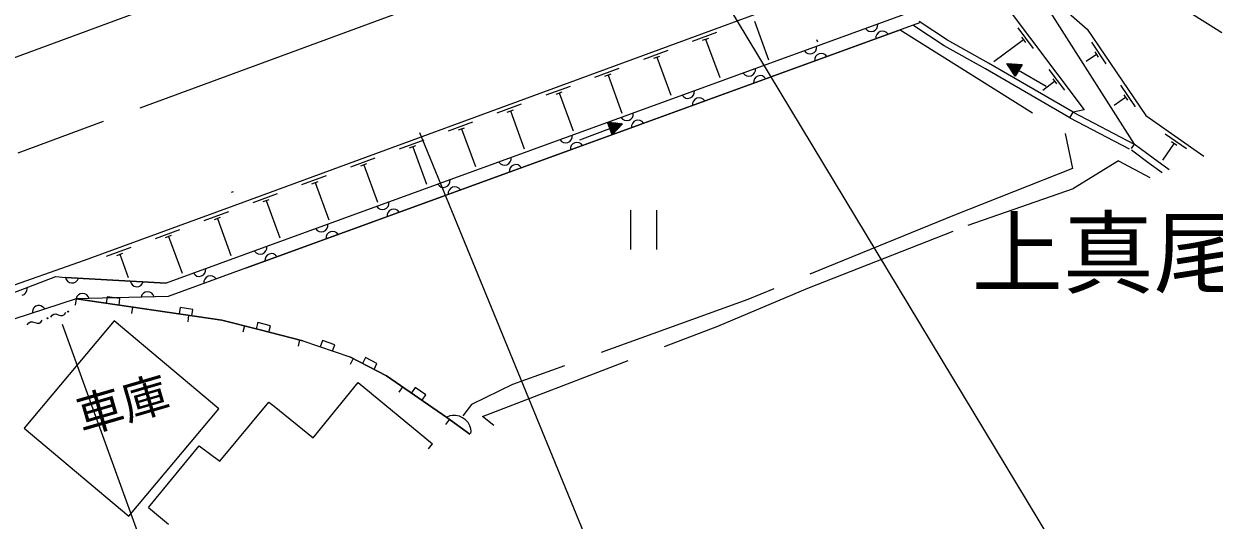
# Model space of a CAD drawing. Units: millimetres, scale not verified. Extents: x 40000 to 680000, y 20000 to 380000.
# Drawn here: x 508767 to 554546, y 288008 to 307078 of the extents above; entities that cross this region are included whole.
import ezdxf
from ezdxf.enums import TextEntityAlignment as Align

# ---------------------------------------------------------------- set-up
doc = ezdxf.new("R2010")
doc.units = ezdxf.units.MM
doc.header["$LTSCALE"] = 1000
doc.linetypes.add('CHAIN', pattern=[18.5, 12, -1.5, 3.5, -1.5])
doc.linetypes.add('DASHED', pattern=[7.5, 6, -1.5])
for name, color, linetype, lineweight in [('M-BGD', 7, 'Continuous', 25), ('M-BGD-EXST', 7, 'Continuous', 25), ('M-BMK', 2, 'CHAIN', 13), ('M-STR-HTXT', 7, 'Continuous', 13)]:
    doc.layers.add(name, color=color, linetype=linetype, lineweight=lineweight)
doc.layers.add('M-BMK-HTXT', color=7, linetype='Continuous')
doc.styles.add('ＭＳ ゴシック', font='')
doc.styles.get('ＭＳ ゴシック').set_extended_font_data('MS Gothic')

msp = doc.modelspace()

# ---------------------------------------------------------------- linework, layer by layer
at = {"layer": 'M-BGD'}
for p, q in [((457286, 286944), (553086, 322256)), ((516855, 300104), (543682, 309942)), ((547374, 308880), (549662, 306876)), ((547375, 308881), (551467, 302452)), ((554840, 306736), (551444, 308875)), ((546475, 307861), (549544, 303774)), ((543042, 307591), (517234, 298199)), ((543213, 307121), (517332, 297703)), ((517332, 297703), (542471, 306850)), ((534485, 306410), (535424, 306754)), ((536867, 307176), (537408, 305700)), ((544165, 306232), (542952, 307025)), ((544294, 306446), (543198, 307163)), ((546989, 306926), (547589, 306127)), ((549662, 306876), (551914, 303553)), ((534872, 306445), (535107, 306531)), ((534989, 306488), (535529, 305016)), ((539253, 306477), (539288, 306384)), ((545871, 305570), (544294, 306446)), ((547209, 306467), (546072, 305613)), ((547134, 306567), (547284, 306367)), ((549822, 306372), (550383, 305544)), ((532608, 305721), (533546, 306065)), ((532994, 305756), (533229, 305842)), ((545749, 305351), (544165, 306232)), ((550020, 305902), (549621, 305631)), ((549950, 306005), (550090, 305798)), ((530730, 305032), (531669, 305377)), ((533111, 305799), (533649, 304332)), ((549001, 303466), (545749, 305351)), ((549126, 303682), (545871, 305570)), ((546572, 305555), (547158, 305514)), ((546891, 305062), (546572, 305555)), ((546593, 305522), (547016, 305273)), ((546611, 305552), (547033, 305303)), ((546636, 305456), (546998, 305243)), ((546679, 305391), (546980, 305213)), ((546689, 305547), (547051, 305333)), ((546767, 305541), (547069, 305363)), ((546846, 305536), (547087, 305394)), ((547158, 305514), (546891, 305062)), ((546924, 305530), (547104, 305424)), ((547002, 305525), (547122, 305454)), ((547080, 305520), (547140, 305484)), ((531116, 305067), (531351, 305154)), ((531234, 305111), (531770, 303648)), ((546721, 305325), (546962, 305183)), ((546764, 305259), (546944, 305152)), ((546806, 305193), (546927, 305122)), ((546849, 305128), (546909, 305092)), ((548080, 304666), (547024, 305288)), ((548190, 305327), (548790, 304528)), ((548335, 304967), (548485, 304768)), ((528852, 304344), (529791, 304688)), ((529239, 304379), (529473, 304465)), ((548400, 304860), (547952, 304523)), ((550944, 304716), (551505, 303888)), ((526974, 303655), (527913, 303999)), ((529356, 304422), (529891, 302965)), ((551142, 304246), (550695, 303944)), ((551072, 304350), (551212, 304143)), ((527361, 303690), (527596, 303776)), ((527478, 303733), (528011, 302281)), ((549001, 303466), (549126, 303682)), ((549544, 303774), (549126, 303682)), ((551914, 303553), (554149, 302000)), ((525097, 302966), (526036, 303311)), ((525483, 303002), (525718, 303088)), ((531394, 302810), (531209, 303301)), ((531209, 303301), (531793, 303240)), ((531287, 303293), (531221, 303269)), ((531365, 303285), (531234, 303236)), ((531442, 303277), (531246, 303203)), ((531520, 303269), (531258, 303170)), ((531598, 303261), (531271, 303138)), ((531676, 303253), (531283, 303105)), ((531754, 303244), (531295, 303072)), ((531766, 303212), (531307, 303039)), ((531713, 303154), (531320, 303006)), ((531660, 303097), (531332, 302974)), ((531793, 303240), (531394, 302810)), ((523219, 302278), (524158, 302622)), ((525601, 303045), (526132, 301597)), ((530155, 302624), (531301, 303056)), ((531606, 303040), (531344, 302941)), ((531553, 302982), (531357, 302908)), ((531500, 302925), (531369, 302875)), ((531447, 302867), (531381, 302843)), ((552656, 302855), (553477, 302284)), ((523606, 302313), (523840, 302399)), ((523723, 302356), (524252, 300913)), ((551467, 302452), (551349, 302290)), ((552048, 301715), (551360, 302221)), ((552196, 301916), (551467, 302452)), ((553009, 302487), (552559, 301839)), ((552907, 302559), (553112, 302416)), ((521341, 301589), (522280, 301934)), ((521728, 301624), (521963, 301711)), ((552540, 301358), (552048, 301715)), ((552814, 301468), (552196, 301916)), ((519464, 300901), (520402, 301245)), ((521845, 301667), (522373, 300229)), ((519850, 300936), (520085, 301022)), ((519967, 300979), (520493, 299545)), ((516754, 300612), (516830, 300640)), ((517586, 300212), (518525, 300556)), ((517972, 300247), (518207, 300333)), ((511103, 297994), (516855, 300104)), ((515708, 299523), (516647, 299868)), ((518090, 300290), (518614, 298861)), ((516095, 299559), (516329, 299645)), ((516212, 299602), (516734, 298177)), ((513830, 298835), (514769, 299179)), ((514217, 298870), (514452, 298956)), ((511953, 298146), (512892, 298491)), ((514334, 298913), (514855, 297493)), ((512339, 298181), (512574, 298267)), ((512457, 298224), (512783, 297333)), ((517234, 298199), (514241, 297110)), ((504640, 295733), (511103, 297994)), ((517332, 297703), (514315, 296605)), ((504636, 295325), (510005, 297369)), ((510005, 297369), (510367, 297336)), ((514241, 297110), (510367, 297336)), ((510367, 297336), (514241, 297110)), ((508700, 296648), (508775, 296676)), ((508775, 296676), (508824, 296716)), ((508824, 296716), (508860, 296762)), ((508860, 296762), (508889, 296826)), ((508889, 296826), (508899, 296884)), ((508899, 296884), (508896, 296947)), ((510779, 296515), (504995, 294632)), ((509179, 296194), (509141, 296150)), ((509230, 296231), (509179, 296194)), ((509306, 296256), (509230, 296231)), ((509369, 296256), (509306, 296256)), ((509426, 296243), (509369, 296256)), ((509489, 296211), (509426, 296243)), ((509533, 296172), (509489, 296211)), ((510779, 296515), (510743, 296268)), ((514315, 296605), (510779, 296515)), ((510779, 296515), (516388, 295691)), ((516388, 295691), (510779, 296515)), ((511970, 296593), (511934, 296345)), ((512465, 296520), (511970, 296593)), ((512429, 296273), (512465, 296520)), ((512943, 296197), (512907, 295950)), ((509096, 296030), (509095, 295967)), ((509109, 296087), (509096, 296030)), ((509141, 296150), (509109, 296087)), ((509571, 296122), (509533, 296172)), ((509803, 295804), (509857, 295882)), ((509857, 295882), (509924, 295924)), ((509924, 295924), (510002, 295930)), ((510002, 295930), (510092, 295899)), ((510092, 295899), (510182, 295869)), ((510182, 295869), (510260, 295874)), ((510260, 295874), (510326, 295916)), ((510326, 295916), (510381, 295994)), ((514775, 296181), (514739, 295933)), ((515270, 296108), (514775, 296181)), ((515107, 295879), (515071, 295632)), ((515233, 295861), (515270, 296108)), ((512240, 295670), (508775, 291539)), ((508900, 295509), (508955, 295587)), ((508955, 295587), (509021, 295628)), ((509021, 295628), (509099, 295634)), ((509099, 295634), (509189, 295603)), ((509189, 295603), (509279, 295573)), ((509279, 295573), (509357, 295578)), ((509357, 295578), (509423, 295620)), ((509423, 295620), (509478, 295698)), ((516272, 292288), (512240, 295670)), ((516388, 295691), (517803, 295333)), ((517803, 295333), (516388, 295691)), ((517253, 295472), (517192, 295230)), ((517756, 295568), (517703, 295358)), ((517764, 295600), (517756, 295568)), ((518249, 295478), (517764, 295600)), ((517803, 295333), (519502, 294902)), ((519502, 294902), (517803, 295333)), ((518188, 295235), (518249, 295478)), ((519373, 294935), (519312, 294693)), ((519502, 294902), (521308, 294280)), ((520250, 294909), (520169, 294673)), ((520723, 294746), (520250, 294909)), ((520642, 294510), (520723, 294746)), ((521308, 294280), (522717, 293555)), ((522717, 293555), (521308, 294280)), ((521436, 294214), (521322, 293992)), ((521904, 294254), (521790, 294032)), ((522349, 294026), (521904, 294254)), ((522235, 293803), (522349, 294026)), ((522717, 293555), (525038, 291958)), ((525038, 291958), (522717, 293555)), ((519901, 291174), (521625, 293295)), ((521625, 293295), (524488, 290936)), ((523332, 293132), (523190, 292926)), ((523813, 293104), (523671, 292898)), ((524225, 292821), (523813, 293104)), ((516310, 290270), (518192, 292543)), ((518192, 292543), (518389, 292386)), ((524083, 292615), (524225, 292821)), ((512807, 288157), (516272, 292288)), ((518389, 292386), (519901, 291174)), ((525132, 291890), (524985, 291687)), ((525154, 292016), (525030, 291963)), ((525922, 291316), (525038, 291958)), ((525038, 291958), (525922, 291316)), ((525250, 292031), (525154, 292016)), ((525365, 292033), (525250, 292031)), ((525517, 292008), (525365, 292033)), ((525643, 291945), (525517, 292008)), ((525754, 291864), (525643, 291945)), ((525853, 291765), (525754, 291864)), ((525924, 291628), (525853, 291765)), ((525958, 291518), (525924, 291628)), ((508775, 291539), (512807, 288157)), ((525973, 291422), (525958, 291518)), ((525965, 291332), (525973, 291422)), ((513559, 288497), (515517, 290859)), ((515517, 290859), (516310, 290270)), ((524331, 290749), (524488, 290936)), ((513559, 288497), (514328, 287859))]:
    msp.add_line(p, q, dxfattribs=at)
at = {"layer": 'M-BGD', "linetype": 'DASHED'}
for p, q in [((542471, 306850), (548814, 302870)), ((549126, 303682), (551467, 302452)), ((549001, 303466), (551275, 302273)), ((548814, 302870), (549099, 301525)), ((550861, 301820), (549142, 300752)), ((550861, 301820), (552076, 301173)), ((549099, 301525), (544556, 299733)), ((545084, 299340), (549142, 300752)), ((544556, 299733), (536617, 296489)), ((538920, 296927), (545084, 299340)), ((535457, 295457), (538920, 296927)), ((536617, 296489), (527564, 293215)), ((526404, 291997), (535457, 295457)), ((527564, 293215), (525980, 292447)), ((525980, 292447), (525653, 292018)), ((526846, 291646), (526404, 291997))]:
    msp.add_line(p, q, dxfattribs=at)
at = {"layer": 'M-BGD'}
for centre in [(509677, 295764), (510477, 296025)]:
    msp.add_circle(centre, 19, dxfattribs=at)
for centre, start, end in [((541351, 307035), 212.6763, 7.3155), ((541787, 306541), 32.6768, 187.3149), ((539002, 306180), 212.6749, 7.3169), ((539437, 305687), 32.6768, 187.3149), ((536652, 305325), 212.6763, 7.3155), ((537088, 304832), 32.6749, 187.3169), ((534303, 304470), 212.6762, 7.3156), ((534739, 303977), 32.6763, 187.3155), ((531954, 303615), 212.6743, 7.3175), ((532389, 303122), 32.6768, 187.3149), ((529604, 302760), 212.6757, 7.3161), ((530040, 302267), 32.6768, 187.3149), ((527255, 301906), 212.6762, 7.3167), ((527691, 301412), 32.6768, 187.3149), ((524906, 301051), 212.6763, 7.3155), ((525341, 300557), 32.6754, 187.3163), ((522557, 300196), 212.6762, 7.3156), ((522992, 299703), 32.6769, 187.3148), ((520207, 299341), 212.6748, 7.317), ((520643, 298848), 32.6763, 187.3155), ((517858, 298486), 212.6757, 7.3161), ((518294, 297993), 32.6749, 187.3169), ((515509, 297631), 212.6762, 7.3167), ((510620, 297378), 189.3367, 343.9771), ((513116, 297232), 189.3371, 343.977), ((515944, 297138), 32.6768, 187.3149), ((511031, 296465), 14.1357, 168.7751), ((513530, 296529), 14.1357, 168.7751)]:
    msp.add_arc(centre, 256, start, end, dxfattribs=at)
at = {"layer": 'M-BGD-EXST'}
for p, q in [((523984, 302904), (531523, 284548)), ((532098, 299914), (532098, 298414)), ((533098, 299914), (533098, 298414))]:
    msp.add_line(p, q, dxfattribs=at)
at = {"layer": 'M-BMK'}
msp.add_line((461165, 284664), (553589, 318723), dxfattribs=at)
at = {"layer": 'M-STR-HTXT'}
msp.add_line((510240, 295544), (519757, 269355), dxfattribs=at)
msp.add_lwpolyline([(533698, 311324), (553176, 279091), (573426, 279088)], dxfattribs=at)

# ---------------------------------------------------------------- texts
at = {"layer": 'M-BMK-HTXT', "style": 'ＭＳ ゴシック'}
for s, height, rotation, p in [('上真尾バス停', 2566, 359.994, (545222, 296227)), ('車庫', 1320, 16.239, (511129, 290931))]:
    msp.add_text(s, height=height, rotation=rotation, dxfattribs=at).set_placement(p, align=Align.BOTTOM_LEFT)

doc.saveas('drawing.dxf')
